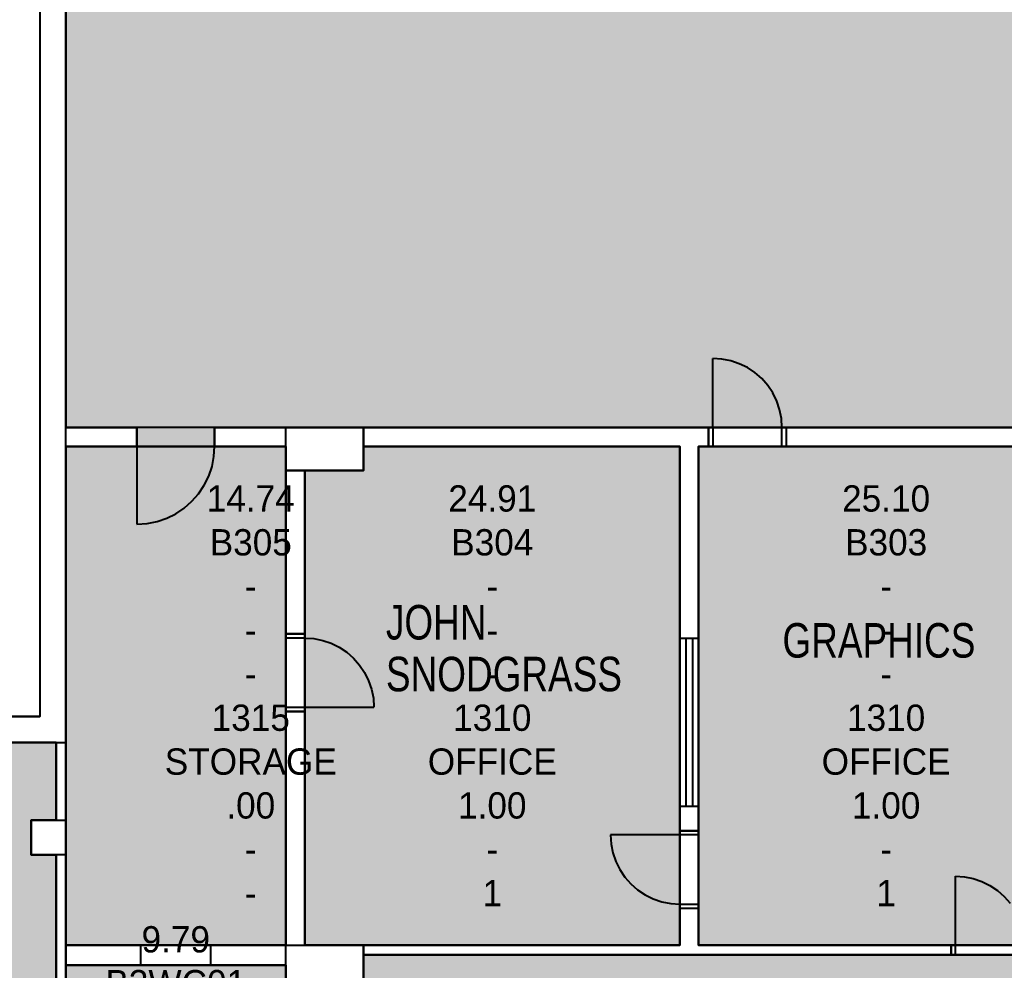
# Model space of a CAD drawing. Extents: x 301721 to 487446, y -38404 to 51035.
# Drawn here: x 316338 to 327745, y 4325 to 15340 of the extents above; entities that cross this region are included whole.
import ezdxf

# ---------------------------------------------------------------- set-up
doc = ezdxf.new("R2010")
doc.units = 0
doc.header["$MEASUREMENT"] = 0
for name, color, linetype in [('DR', 8, 'CONTINUOUS'), ('GROS$', 1, 'CONTINUOUS'), ('HL-TMP', 7, 'CONTINUOUS'), ('RM$', 5, 'CONTINUOUS'), ('RM$TXT', 5, 'CONTINUOUS'), ('TEXT', 7, 'CONTINUOUS'), ('WA_EXT', 7, 'CONTINUOUS'), ('WN', 4, 'CONTINUOUS')]:
    doc.layers.add(name, color=color, linetype=linetype)

msp = doc.modelspace()

# ---------------------------------------------------------------- hatches: boundary and pattern name
at = {"layer": 'HL-TMP', "linetype": 'Continuous', "true_color": 0xffff00}
h = msp.add_hatch(color=2, dxfattribs=at)
h.paths.add_polyline_path([(443861, 49165), (442025, 49165), (442025, 46275), (443649, 46275), (443861, 46275)], flags=0)
h.paths.add_polyline_path([(449971, 49165), (443971, 49165), (443971, 46275), (445321, 46275), (449971, 46275)], flags=0)
h.paths.add_polyline_path([(446272, 46165), (446272, 43565), (446676, 43565), (446676, 43420), (449971, 43420), (449971, 46165)], flags=0)
h.paths.add_polyline_path([(446676, 43310), (446676, 43165), (446272, 43165), (446272, 40694), (449971, 40694), (449971, 43310)], flags=0)
h.paths.add_polyline_path([(446272, 35810), (446272, 34728), (446330, 34762), (446428, 34929), (446774, 34728), (446623, 34469), (446363, 34318), (446272, 34475), (446272, 32775), (449876, 32775), (449876, 34165), (449971, 34165), (449971, 35810)], flags=0)
h.paths.add_polyline_path([(446272, 32665), (446272, 28565), (449876, 28565), (449876, 32665)], flags=0)
h.paths.add_polyline_path([(444602, 35844), (440371, 35844), (440371, 33215), (438591, 31435), (444602, 31435)], flags=0)
h.paths.add_polyline_path([(328547, 10395), (324204, 10395), (324204, 5943), (324204, 4615), (328028, 4615), (328547, 4615)], flags=0)
h.paths.add_polyline_path([(323984, 10395), (320321, 10395), (320321, 10115), (319641, 10115), (319641, 7325), (319641, 7117), (319641, 4615), (323984, 4615), (323984, 5943)], flags=0)
h.paths.add_polyline_path([(342551, 5665), (340691, 5665), (340691, 5182), (340871, 5182), (340871, 4782), (340589, 4499), (340486, 4602), (339685, 3800), (339787, 3698), (339504, 3415), (339214, 3415), (339214, 2775), (341971, 2775), (341971, 3065), (342551, 3065)], flags=0)
h.paths.add_polyline_path([(328657, 10395), (331021, 10395), (331021, 10115), (331921, 10115), (331921, 10345), (332971, 10345), (332971, 7165), (333221, 7165), (333221, 6265), (333121, 6265), (333121, 5182), (332971, 5182), (332971, 4782), (333113, 4641), (333139, 4615), (328720, 4615), (328657, 4615)], flags=0)
at = {"layer": 'HL-TMP', "linetype": 'Continuous', "true_color": 0xcc3446}
msp.add_hatch(color=242, dxfattribs=at).paths.add_polyline_path([(397291, 34410), (397291, 38665), (393703, 38665), (393703, 38415), (393703, 38165), (391871, 38165), (391871, 38415), (391871, 38665), (391471, 38665), (391471, 39065), (391571, 39065), (391571, 40765), (340771, 40765), (340771, 39065), (340871, 39065), (340871, 38665), (340471, 38665), (340471, 38415), (340471, 38165), (338640, 38165), (338640, 38415), (338640, 38665), (333371, 38665), (332971, 38665), (332971, 39065), (333071, 39065), (333071, 40765), (331021, 40765), (331021, 40615), (331921, 40615), (331921, 40115), (331021, 40115), (331021, 39115), (331921, 39115), (331921, 38615), (331021, 38615), (331021, 35790), (331021, 34665), (331921, 34665), (331921, 34065), (326921, 34065), (326921, 34445), (324246, 34445), (319971, 34445), (319971, 34065), (319371, 34065), (319371, 34445), (318942, 34445), (316871, 34445), (316871, 10615), (317696, 10615), (317696, 10395), (318596, 10395), (318596, 10615), (319421, 10615), (320321, 10615), (324287, 10615), (331021, 10615), (331921, 10615), (331921, 10565), (332971, 10565), (333371, 10565), (337671, 10565), (340471, 10565), (340871, 10565), (340871, 10165), (340691, 10165), (340691, 7565), (340871, 7565), (340871, 7165), (340691, 7165), (340691, 5885), (341971, 5885), (341971, 6065), (342771, 6065), (342771, 5616), (342882, 5623), (342991, 5645), (343096, 5680), (343196, 5729), (343289, 5791), (343372, 5864), (343445, 5948), (343507, 6040), (343556, 6140), (343592, 6245), (343614, 6354), (343621, 6473), (343621, 6765), (343471, 6765), (343471, 7565), (343621, 7565), (343621, 9457), (343614, 9576), (343592, 9685), (343556, 9790), (343507, 9890), (343445, 9982), (343372, 10066), (343289, 10139), (343196, 10201), (343096, 10250), (342999, 10283), (342771, 10313), (342771, 10565), (343056, 10528), (343192, 10481), (343321, 10418), (343441, 10338), (343549, 10243), (343644, 10135), (343724, 10015), (343788, 9886), (343834, 9750), (343862, 9609), (343871, 9465), (343871, 6465), (343862, 6322), (343834, 6180), (343788, 6044), (343724, 5915), (343644, 5795), (343549, 5687), (343441, 5592), (343321, 5512), (343192, 5449), (343056, 5403), (342915, 5375), (342771, 5365), (342771, 3065), (342771, 2665), (342771, 65), (342771, -1835), (342771, -2935), (342771, -4835), (342771, -5335), (342771, -5385), (342771, -6885), (342771, -6935), (342771, -7435), (342771, -7835), (342771, -10435), (342771, -10835), (342771, -11535), (343471, -11535), (343871, -11535), (343871, -12335), (343871, -12857), (343871, -13607), (343871, -14357), (343871, -14407), (343871, -14878), (343887, -14878), (343887, -14935), (344114, -14935), (344114, -14885), (349214, -14885), (349471, -14935), (349471, -12335), (349471, -11235), (349471, -10885), (349471, -10135), (349471, -10135), (349471, -10135), (349471, -10135), (349471, -9385), (349471, -9335), (349471, -7239), (349471, -6489), (349471, -5739), (349471, -5689), (349471, -5495), (349471, 725), (349871, 725), (350466, 725), (351216, 725), (351216, 725), (351216, 725), (351216, 725), (351966, 725), (352016, 725), (352561, 725), (352781, 725), (353376, 725), (354126, 725), (354876, 725), (354926, 725), (355471, 725), (355871, 725), (356466, 725), (357216, 725), (357407, 725), (357902, 725), (357966, 725), (358016, 725), (358561, 725), (358781, 725), (358831, 725), (358831, 615), (359631, 615), (359631, 725), (359681, 725), (361041, 725), (361091, 725), (361091, 615), (361891, 615), (361891, 725), (361941, 725), (364781, 725), (364831, 725), (365321, 725), (365371, 725), (366971, 725), (367021, 725), (367511, 725), (367561, 725), (368471, 725), (368471, 505), (369491, 505), (369491, 725), (370401, 725), (370451, 725), (370451, 615), (371251, 615), (371251, 725), (371301, 725), (372661, 725), (372711, 725), (372711, 615), (373511, 615), (373511, 725), (373561, 725), (373781, 725), (374326, 725), (374376, 725), (374376, 505), (375876, 505), (375876, 725), (375926, 725), (376471, 725), (376871, 725), (377416, 725), (377466, 725), (377466, 505), (378966, 505), (378966, 725), (379016, 725), (379561, 725), (379781, 725), (380676, 725), (380676, 615), (380726, 615), (380726, 505), (381526, 505), (381526, 615), (381576, 725), (382471, 725), (382871, 725), (382871, -5495), (382871, -7330), (382871, -7775), (382401, -7775), (380901, -7775), (379781, -7775), (379671, -7775), (379671, -7825), (379561, -7825), (379561, -8625), (379671, -8625), (379781, -8675), (379781, -8995), (379781, -9105), (379831, -9105), (379831, -9225), (380631, -9225), (380631, -9215), (380631, -9105), (380681, -8995), (382871, -8995), (382871, -11235), (382871, -12335), (382871, -14935), (382887, -14935), (383114, -14935), (383114, -14885), (388214, -14885), (388471, -14935), (388871, -14935), (388871, -15025), (390281, -15025), (390281, -16435), (390371, -16435), (390371, -16525), (392971, -16525), (392971, -16435), (393371, -16435), (393371, -16525), (395971, -16525), (395971, -16435), (396371, -16435), (396371, -16525), (398971, -16525), (398971, -16435), (399371, -16435), (399371, -16525), (401971, -16525), (401971, -16435), (402371, -16435), (402371, -16525), (404971, -16525), (404971, -16435), (405371, -16435), (405371, -16525), (407971, -16525), (407971, -16435), (408371, -16435), (408371, -16525), (410971, -16525), (410971, -16435), (411371, -16435), (411371, -16525), (413971, -16525), (413971, -16435), (414061, -16435), (414061, -15025), (415471, -15025), (415471, -14935), (415561, -14935), (415561, -12335), (415471, -12335), (415471, -11935), (415561, -4835), (415471, -4835), (415471, -4435), (415561, -4435), (415561, -1835), (415471, -1835), (415471, -1435), (415561, -1435), (415561, 4165), (415471, 4165), (415471, 4565), (415561, 4565), (415561, 10165), (415471, 10165), (415471, 10565), (415561, 10565), (415561, 16165), (415471, 16165), (415471, 16565), (415471, 16840), (415471, 18965), (412561, 18965), (412561, 22115), (412021, 22115), (412021, 22615), (412561, 22615), (412561, 23123), (412561, 28115), (412021, 28115), (412021, 28615), (412511, 28615), (412511, 30565), (412511, 34165), (412321, 34165), (405421, 34165), (400751, 34165), (400751, 28615), (401321, 28615), (401321, 28115), (400421, 28115), (400421, 28310), (396196, 28310), (396146, 28310), (396146, 28420), (395396, 28420), (394646, 28420), (394646, 28310), (394596, 28310), (390371, 28310), (390371, 28165), (389571, 28165), (389571, 28565), (390007, 28565), (390007, 31837), (391471, 31837), (391471, 32182), (391616, 32182), (391616, 34165), (391471, 34165), (391471, 34565), (391871, 34565), (391871, 34275), (394932, 34275), (395121, 34275), (395121, 34565), (395721, 34565), (395721, 34275), (397291, 34275), (397291, 34431)], flags=16)
at = {"layer": 'HL-TMP', "linetype": 'Continuous', "true_color": 0xff6633}
h = msp.add_hatch(color=30, dxfattribs=at)
h.paths.add_polyline_path([(449876, 22165), (449971, 22165), (449971, 22565), (445871, 22565), (445871, 22165), (445471, 22165), (445471, 22565), (440371, 22565), (440371, 22165), (439971, 22165), (439971, 22565), (449876, 22565), (449876, 26555), (449451, 26555), (449451, 28345), (446676, 28345), (446676, 28165), (446276, 28165), (446276, 28345), (440571, 28345), (440571, 28242), (439876, 27039), (439435, 26784), (439135, 27303), (439436, 27477), (439937, 28345), (435201, 28345), (435201, 25034), (435201, 20175), (435181, 20175), (435181, 19275), (438216, 19275), (438216, 18175), (447126, 18175), (447126, 20175), (449876, 20175)], flags=0)
h.paths.add_polyline_path([(319421, 7215), (319421, 10115), (319421, 10395), (316871, 10395), (316871, 4615), (319421, 4615)], flags=0)
h.paths.add_polyline_path([(316761, -3335), (316471, -3335), (316471, -2935), (316761, -2935), (316761, 1165), (316471, 1165), (316471, 1565), (315371, 1565), (315371, 1165), (314971, 1165), (314971, 1565), (316761, 1565), (316761, 5665), (316471, 5665), (316471, 6065), (316761, 6065), (316761, 6965), (309371, 6965), (309371, -6225), (312921, -6225), (316471, -6225), (316471, -5935), (316761, -5935), (316761, -4435), (315371, -4435), (315371, -4835), (314971, -4835), (314971, -4435), (316761, -4435)], flags=0)
h.paths.add_polyline_path([(446272, 37002), (446272, 35920), (450031, 35920), (450031, 36956), (450041, 36956), (450041, 36997), (449971, 36997), (449971, 37002), (446773, 37002), (446428, 36801), (446330, 36969)], flags=0)
h.paths.add_polyline_path([(449876, 20085), (449102, 20085), (447216, 20085), (447216, 18085), (438126, 18085), (438126, 19185), (436810, 19185), (436010, 19185), (435181, 19185), (435181, 16565), (435371, 16565), (435371, 16585), (440971, 16585), (440971, 16565), (441371, 16565), (441371, 16585), (443971, 16585), (443971, 16565), (444371, 16565), (444371, 16585), (449876, 16585)], flags=0)
at = {"layer": 'HL-TMP', "linetype": 'Continuous', "true_color": 0xcccccc}
h = msp.add_hatch(color=254, dxfattribs=at)
h.paths.add_polyline_path([(341951, -11535), (342551, -11535), (342551, -10835), (341971, -10835), (341971, -10680), (338760, -10680), (338760, -8156), (338760, -6485), (328521, -6485), (328521, -5785), (331811, -5785), (331811, -4885), (331021, -4885), (331021, -4385), (331811, -4385), (331811, -2385), (331811, -1885), (331021, -1885), (331021, -1385), (331811, -1385), (331811, 4115), (331021, 4115), (331021, 4505), (328028, 4505), (320321, 4505), (320321, 4115), (319641, 4115), (319641, 1684), (319641, -1385), (320321, -1385), (320321, -1885), (319641, -1885), (319641, -4385), (320321, -4385), (320321, -4885), (319641, -4885), (319641, -5785), (322821, -5785), (322821, -6395), (324371, -6395), (324371, -8530), (324371, -13415), (326147, -13415), (327371, -13415), (327371, -16415), (329971, -16415), (330371, -16435), (330371, -12335), (329971, -12335), (329971, -11935), (330371, -11935), (330371, -16415), (332971, -16415), (333371, -16435), (333371, -16415), (335971, -16415), (336371, -16435), (336371, -16415), (338760, -16415), (338760, -14878), (338850, -14878), (338850, -16415), (338971, -16415), (339371, -16435), (339371, -16415), (341951, -16415)], flags=0)
h.paths.add_polyline_path([(364561, -2185), (362161, -2185), (362161, -4675), (364561, -4675), (364561, -4175)], flags=0)
h.paths.add_polyline_path([(364561, 505), (362161, 505), (362161, -2085), (364561, -2085)], flags=0)
h.paths.add_polyline_path([(370181, -2185), (367781, -2185), (367781, -4675), (370181, -4675)], flags=0)
h.paths.add_polyline_path([(370181, 505), (368471, 505), (367781, 505), (367781, -2085), (370181, -2085)], flags=0)
at = {"layer": 'HL-TMP', "linetype": 'Continuous'}
h = msp.add_hatch(color=7, dxfattribs=at)
h.paths.add_polyline_path([(319421, 295), (318406, 295), (318204, 295), (318204, 41), (318204, -1505), (319421, -1505)], flags=0)
h.paths.add_polyline_path([(318089, 295), (316871, 295), (316871, -1505), (318089, -1505)], flags=0)
h.paths.add_polyline_path([(319421, 4385), (316871, 4385), (316871, 410), (317887, 410), (318406, 410), (319421, 410), (319421, 1360), (318071, 1360), (318071, 3195), (318181, 3195), (318181, 1475), (319421, 1475), (319421, 1684)], flags=0)
h.paths.add_polyline_path([(318671, -3154), (318671, -2952), (316871, -2952), (316871, -4170), (318671, -4170)], flags=0)
h.paths.add_polyline_path([(318671, -1620), (316871, -1620), (316871, -2837), (318671, -2837)], flags=0)
h.paths.add_polyline_path([(319421, -4885), (319421, -1620), (318786, -1620), (318786, -2635), (318786, -3154), (318786, -4285), (316871, -4285), (316871, -5946), (319421, -5946)], flags=0)

# ---------------------------------------------------------------- linework, layer by layer
at = {"layer": 'DR'}
for p, q in [((324369, 10615), (324369, 11415)), ((324474, 11408), (324369, 11415)), ((324576, 11388), (324474, 11408)), ((324675, 11354), (324576, 11388)), ((324769, 11308), (324675, 11354)), ((324856, 11250), (324769, 11308)), ((324935, 11181), (324856, 11250)), ((325004, 11102), (324935, 11181)), ((325062, 11015), (325004, 11102)), ((325108, 10921), (325062, 11015)), ((325142, 10822), (325108, 10921)), ((325162, 10720), (325142, 10822)), ((325169, 10615), (325162, 10720)), ((317696, 10395), (317696, 9495)), ((318589, 10278), (318596, 10395)), ((318566, 10162), (318589, 10278)), ((318528, 10051), (318566, 10162)), ((318476, 9945), (318528, 10051)), ((318410, 9847), (318476, 9945)), ((318333, 9759), (318410, 9847)), ((318244, 9681), (318333, 9759)), ((318041, 9564), (318146, 9616)), ((318146, 9616), (318244, 9681)), ((317696, 9495), (317814, 9503)), ((317814, 9503), (317929, 9526)), ((317929, 9526), (318041, 9564)), ((319641, 8175), (319746, 8168)), ((319746, 8168), (319848, 8148)), ((319848, 8148), (319948, 8114)), ((319948, 8114), (320041, 8068)), ((320041, 8068), (320128, 8010)), ((320128, 8010), (320207, 7941)), ((320207, 7941), (320276, 7862)), ((320276, 7862), (320334, 7775)), ((320334, 7775), (320380, 7681)), ((320380, 7681), (320414, 7582)), ((320414, 7582), (320435, 7480)), ((320435, 7480), (320441, 7375)), ((319641, 7375), (320441, 7375)), ((323984, 5893), (323184, 5893)), ((323184, 5893), (323191, 5788)), ((323191, 5788), (323211, 5686)), ((323211, 5686), (323245, 5587)), ((323245, 5587), (323291, 5493)), ((323291, 5493), (323349, 5406)), ((323349, 5406), (323418, 5327)), ((327178, 4615), (327178, 5415)), ((327178, 5415), (327282, 5408)), ((327282, 5408), (327385, 5388)), ((327385, 5388), (327484, 5354)), ((323418, 5327), (323497, 5258)), ((323497, 5258), (323584, 5200)), ((327484, 5354), (327578, 5308)), ((327578, 5308), (327665, 5250)), ((327665, 5250), (327743, 5181)), ((323584, 5200), (323678, 5154)), ((323678, 5154), (323777, 5120)), ((327743, 5181), (327812, 5102)), ((323777, 5120), (323880, 5100)), ((323880, 5100), (323984, 5093))]:
    msp.add_line(p, q, dxfattribs=at)
for points in [[(324319, 10615), (324369, 10615), (324369, 10395), (324319, 10395), (324319, 10615)], [(325169, 10615), (325219, 10615), (325219, 10395), (325169, 10395), (325169, 10615)], [(319421, 8175), (319421, 8225), (319641, 8225), (319641, 8175), (319421, 8175)], [(319421, 7325), (319421, 7375), (319641, 7375), (319641, 7325), (319421, 7325)], [(324204, 5943), (324204, 5893), (323984, 5893), (323984, 5943), (324204, 5943)], [(324204, 5093), (324204, 5043), (323984, 5043), (323984, 5093), (324204, 5093)], [(327128, 4505), (327178, 4505), (327178, 4615), (327128, 4615), (327128, 4505)]]:
    msp.add_lwpolyline(points, dxfattribs=at)
at = {"layer": 'GROS$', "linetype": 'Continuous', "flags": 128}
for points in [[(316571, 41065), (316571, 7265), (315371, 7265)], [(331921, 10615), (316871, 10615), (316871, 16115)], [(328028, 4615), (324204, 4615), (324204, 5943), (323984, 5943), (323984, 4615), (319641, 4615), (319641, 7325), (319641, 7325), (319641, 10115), (319421, 10115), (319421, 7215), (319421, 7215), (319421, 4615), (316871, 4615), (316871, 10395), (319421, 10395), (319421, 10115), (319641, 10115), (320321, 10115), (320321, 10395), (323984, 10395), (323984, 5943), (324204, 5943), (324204, 10395), (328547, 10395)], [(309371, 6965), (316761, 6965), (316761, 6065), (316471, 6065), (316471, 5665), (316761, 5665), (316761, 1565), (314971, 1565)], [(320321, 4115), (320321, 4505), (328028, 4505)], [(316871, 410), (316871, 4385), (319421, 4385), (319421, 1684)]]:
    msp.add_lwpolyline(points, dxfattribs=at)
at = {"layer": 'RM$', "linetype": 'Continuous', "flags": 128}
for points in [[(316871, 34445), (316871, 10615), (317696, 10615), (317696, 10395), (318596, 10395), (318596, 10615), (319421, 10615), (320321, 10615), (324287, 10615), (331021, 10615)], [(314971, 1565), (316761, 1565), (316761, 5665), (316471, 5665), (316471, 6065), (316761, 6065), (316761, 6965), (309371, 6965)], [(328028, 4505), (320321, 4505), (320321, 4115), (319641, 4115), (319641, 1684), (319641, -1385), (320321, -1385), (320321, -1885), (319641, -1885), (319641, -4385), (320321, -4385), (320321, -4885), (319641, -4885), (319641, -5785), (322821, -5785), (322821, -6395)]]:
    msp.add_lwpolyline(points, dxfattribs=at)
for points in [[(319421, 7215), (319421, 7215), (319421, 10115), (319421, 10395), (316871, 10395), (316871, 4615), (319421, 4615)], [(323984, 10395), (320321, 10395), (320321, 10115), (319641, 10115), (319641, 7325), (319641, 7117), (319641, 4615), (323984, 4615), (323984, 5943)], [(328547, 10395), (324204, 10395), (324204, 5943), (324204, 4615), (328028, 4615), (328547, 4615)], [(319421, 4385), (316871, 4385), (316871, 410), (317887, 410), (318406, 410), (319421, 410), (319421, 1360), (318071, 1360), (318071, 3195), (318181, 3195), (318181, 1475), (319421, 1475), (319421, 1684)]]:
    msp.add_lwpolyline(points, close=True, dxfattribs=at)
at = {"layer": 'WA_EXT'}
for p, q in [((316571, 41065), (316571, 7265)), ((316871, 6965), (316871, 40765)), ((317696, 10615), (316871, 10615)), ((317696, 10395), (317696, 10615)), ((318596, 10615), (318596, 10395)), ((319421, 10615), (318596, 10615)), ((319421, 10395), (319421, 10615)), ((320321, 10395), (320321, 10615)), ((320321, 10615), (324319, 10615)), ((324319, 10615), (324319, 10395)), ((325219, 10615), (325219, 10395)), ((325219, 10615), (331021, 10615)), ((317696, 10395), (316871, 10395)), ((319421, 10395), (318596, 10395)), ((320321, 10395), (323984, 10395)), ((323984, 10395), (323984, 5943)), ((324204, 10395), (324204, 5943)), ((324204, 10395), (324319, 10395)), ((325219, 10395), (328547, 10395)), ((319421, 10115), (319421, 8225)), ((319421, 10115), (319641, 10115)), ((319641, 10115), (319641, 8225)), ((319641, 8225), (319421, 8225)), ((319421, 7325), (319641, 7325)), ((315371, 7265), (316571, 7265)), ((309371, 6965), (316871, 6965)), ((316761, 6965), (316761, 6065)), ((316871, 6965), (316871, 6065)), ((323984, 5943), (324204, 5943)), ((316761, 5665), (316761, 1565)), ((316871, 5665), (316871, 1565)), ((324204, 5043), (323984, 5043)), ((323984, 5043), (323984, 4615)), ((324204, 5043), (324204, 4615)), ((316871, 4385), (316871, 4615)), ((316871, 4615), (317740, 4615)), ((317740, 4385), (317740, 4615)), ((317740, 4615), (318553, 4615)), ((318553, 4615), (319421, 4615)), ((318553, 4385), (318553, 4615)), ((319421, 4615), (319641, 4615)), ((319421, 4385), (319421, 4615)), ((320321, 4505), (320321, 4615)), ((323984, 4615), (320321, 4615)), ((327128, 4615), (324204, 4615)), ((327128, 4505), (327128, 4615)), ((317740, 4385), (317740, 4500)), ((318553, 4385), (318553, 4500)), ((327128, 4505), (320321, 4505)), ((317740, 4385), (316859, 4385)), ((317740, 4385), (318553, 4385)), ((318089, 4385), (318204, 4385)), ((318553, 4385), (319421, 4385))]:
    msp.add_line(p, q, dxfattribs=at)
at = {"layer": 'WA_EXT', "linetype": 'Continuous'}
for p, q in [((319421, 7325), (319421, 7215)), ((319641, 7325), (319641, 4615)), ((319421, 7215), (319421, 4615))]:
    msp.add_line(p, q, dxfattribs=at)
at = {"layer": 'WA_EXT'}
for points in [[(319421, 10115), (319421, 10615), (320321, 10615), (320321, 10115), (319421, 10115)], [(316871, 5665), (316471, 5665), (316471, 6065), (316871, 6065), (316871, 5665)], [(319421, 4115), (319421, 4615), (320321, 4615), (320321, 4115), (319421, 4115)]]:
    msp.add_lwpolyline(points, dxfattribs=at)
at = {"layer": 'WN', "linetype": 'Continuous'}
for p, q in [((324204, 8169), (323984, 8169)), ((323984, 8169), (323984, 6225)), ((324057, 8169), (324057, 6225)), ((324131, 8169), (324131, 6225)), ((324204, 8169), (324204, 6225)), ((324204, 6225), (323984, 6225))]:
    msp.add_line(p, q, dxfattribs=at)

# ---------------------------------------------------------------- texts
at = {"layer": 'RM$TXT', "linetype": 'Continuous', "char_height": 304.8, "attachment_point": 8}
for s, insert in [('14.74^M^JB305^M^J-^M^J-^M^J-^M^J1315^M^JSTORAGE^M^J.00^M^J-^M^J-^M^J', (319015, 5067)), ('24.91^M^JB304^M^J-^M^J-^M^J-^M^J1310^M^JOFFICE^M^J1.00^M^J-^M^J1^M^J', (321813, 5067)), ('25.10^M^JB303^M^J-^M^J-^M^J-^M^J1310^M^JOFFICE^M^J1.00^M^J-^M^J1^M^J', (326376, 5067)), ('9.79^M^JB3WC01^M^J-^M^J-^M^J-^M^J2110^M^JGENTSLOBBY^M^J.00^M^J-^M^J-^M^J', (318146, -41))]:
    msp.add_mtext(s, dxfattribs=dict(at, insert=insert))
at = {"layer": 'TEXT', "width": 0.8}
for s, p in [('JOHN', (320581, 8158)), ('GRAPHICS', (325175, 7948)), ('SNODGRASS', (320581, 7558))]:
    msp.add_text(s, height=400, dxfattribs=at).set_placement(p)

doc.saveas('drawing.dxf')
